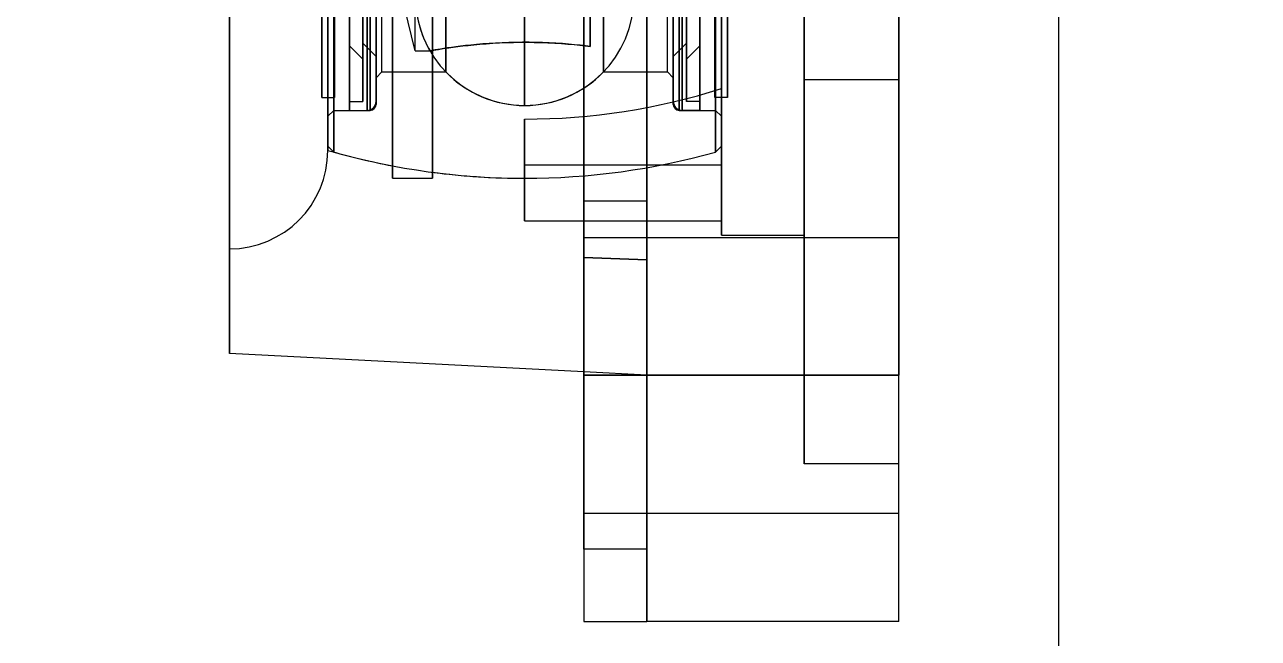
# Model space of a CAD drawing. Header units: millimetres. Extents: x 150937 to 394412, y 327166 to 584759.
# Drawn here: x 192716 to 192778.6, y 486795.5 to 486826.7 of the extents above; entities that cross this region are included whole.
import ezdxf

# ---------------------------------------------------------------- set-up
doc = ezdxf.new("R2010")
doc.units = ezdxf.units.MM
doc.layers.add('MAIN-1', color=7, linetype='Continuous')

# ---------------------------------------------------------------- blocks, each defined once
blk = doc.blocks.new('C-1 UP RIGHT')
blk.add_line((120.122, 0), (120.122, -321.6))
at = {"layer": 'MAIN-1'}
for p, q in [((99.202, -198), (99.202, -106)), ((99.202, -106), (99.202, -198)), ((112.002, -198), (112.002, -106)), ((112.002, -106), (112.002, -198)), ((78.002, -191.583), (78.002, -112.417)), ((78.002, -112.417), (78.002, -191.583)), ((83.002, -117.417), (83.002, -186.583)), ((83.002, -186.369), (83.002, -117.631)), ((93.002, -119.695), (93.002, -184.305)), ((93.002, -184.305), (93.002, -119.695)), ((85.452, -184.25), (85.452, -119.75)), ((85.452, -119.75), (85.452, -184.25)), ((85.452, -119.907), (85.452, -184.094)), ((85.452, -184.094), (85.452, -119.907)), ((100.552, -184.25), (100.552, -119.75)), ((100.552, -184.094), (100.552, -119.907)), ((100.552, -119.907), (100.552, -184.094)), ((103.002, -120.557), (103.002, -183.443)), ((103.002, -183.443), (103.002, -120.557)), ((78.002, -152), (78.002, -196.889)), ((78.002, -196.889), (78.002, -152)), ((82.702, -152), (82.702, -183.899)), ((82.702, -183.899), (82.702, -152)), ((83.002, -152), (83.002, -186.369)), ((83.002, -186.369), (83.002, -152)), ((83.002, -184.85), (83.002, -152)), ((83.302, -186.669), (83.302, -152)), ((83.302, -152), (83.302, -186.669)), ((83.302, -184.55), (83.302, -152)), ((83.34, -152), (83.34, -183.899)), ((83.34, -183.899), (83.34, -152)), ((84.105, -152), (84.105, -184.55)), ((84.105, -184.55), (84.105, -152)), ((84.105, -181.272), (84.105, -152)), ((84.105, -184.094), (84.105, -152)), ((84.778, -181.946), (84.778, -152)), ((84.778, -152), (84.778, -184.094)), ((84.778, -184.094), (84.778, -152)), ((84.778, -152), (84.778, -181.137)), ((84.778, -181.137), (84.778, -152)), ((84.996, -152), (84.996, -184.55)), ((84.996, -184.55), (84.996, -152)), ((85.152, -184.55), (85.152, -152)), ((85.152, -152), (85.152, -184.55)), ((85.452, -182.9), (85.452, -152)), ((85.452, -181.811), (85.452, -152)), ((85.752, -182.6), (85.752, -152)), ((86.282, -188), (86.282, -152)), ((87.447, -181.528), (87.447, -152)), ((88.322, -188), (88.322, -152)), ((88.998, -152), (88.998, -182.6)), ((88.998, -182.6), (88.998, -152)), ((97.006, -182.6), (97.006, -152)), ((97.006, -152), (97.006, -182.6)), ((100.252, -182.6), (100.252, -152)), ((100.552, -182.9), (100.552, -152)), ((100.552, -152), (100.552, -184.25)), ((100.552, -152), (100.552, -181.811)), ((100.852, -184.55), (100.852, -152)), ((100.852, -152), (100.852, -184.55)), ((101.009, -184.55), (101.009, -152)), ((101.009, -152), (101.009, -184.55)), ((101.226, -152), (101.226, -181.137)), ((101.226, -181.137), (101.226, -152)), ((101.226, -152), (101.226, -184.094)), ((101.226, -184.094), (101.226, -152)), ((101.226, -152), (101.226, -181.946)), ((101.9, -152), (101.9, -184.55)), ((101.9, -184.55), (101.9, -152)), ((101.9, -152), (101.9, -184.094)), ((101.9, -152), (101.9, -181.272)), ((101.9, -181.272), (101.9, -152)), ((102.664, -152), (102.664, -183.899)), ((102.664, -183.899), (102.664, -152)), ((102.702, -186.669), (102.702, -152)), ((102.702, -152), (102.702, -186.669)), ((102.702, -184.55), (102.702, -152)), ((103.002, -152), (103.002, -190.88)), ((103.002, -190.88), (103.002, -152)), ((103.002, -152), (103.002, -186.369)), ((103.002, -186.369), (103.002, -152)), ((103.002, -184.85), (103.002, -152)), ((103.302, -152), (103.302, -183.899)), ((103.302, -183.899), (103.302, -152)), ((107.202, -190.88), (107.202, -152)), ((86.282, -154.392), (86.282, -187.367)), ((86.282, -154.392), (86.282, -188)), ((86.282, -187.367), (86.282, -154.392)), ((88.322, -154.392), (88.322, -187.695)), ((88.322, -154.392), (88.322, -188)), ((88.322, -187.695), (88.322, -154.392)), ((96.335, -155.638), (96.335, -181.303)), ((96.335, -181.303), (96.335, -155.638)), ((96.002, -174.341), (96.002, -192.019)), ((96.002, -189.161), (96.002, -174.341)), ((96.002, -192.019), (96.002, -174.341)), ((96.002, -174.341), (96.002, -189.161)), ((99.202, -189.161), (99.202, -174.464)), ((99.202, -174.464), (99.202, -189.161)), ((107.202, -178.5), (107.202, -183)), ((107.202, -183), (107.202, -178.5)), ((112.002, -183), (112.002, -178.5)), ((112.002, -183), (112.002, -178.5)), ((96.335, -181.303), (96.335, -178.75)), ((96.335, -178.75), (96.335, -181.303)), ((87.447, -181.528), (86.892, -179.305)), ((91.861, -181.119), (91.522, -181.136)), ((91.729, -181.125), (92.08, -181.111)), ((92.204, -181.107), (91.861, -181.119)), ((92.08, -181.111), (92.433, -181.101)), ((92.547, -181.099), (92.204, -181.107)), ((92.433, -181.101), (92.784, -181.096)), ((92.887, -181.095), (92.547, -181.099)), ((92.784, -181.096), (93.13, -181.095)), ((93.224, -181.096), (92.887, -181.095)), ((93.13, -181.095), (93.48, -181.099)), ((93.565, -181.101), (93.224, -181.096)), ((93.48, -181.099), (93.832, -181.108)), ((93.909, -181.11), (93.565, -181.101)), ((93.832, -181.108), (94.184, -181.121)), ((94.251, -181.124), (93.909, -181.11)), ((84.778, -181.946), (84.105, -181.272)), ((85.452, -181.811), (84.778, -181.137)), ((87.447, -181.528), (88.191, -181.528)), ((88.191, -181.527), (88.205, -181.525)), ((88.2, -181.526), (88.191, -181.527)), ((88.23, -181.52), (88.2, -181.526)), ((88.205, -181.525), (88.24, -181.519)), ((88.284, -181.511), (88.23, -181.52)), ((88.24, -181.519), (88.299, -181.508)), ((88.361, -181.497), (88.284, -181.511)), ((88.299, -181.508), (88.382, -181.494)), ((88.462, -181.48), (88.361, -181.497)), ((88.382, -181.494), (88.491, -181.475)), ((88.586, -181.46), (88.462, -181.48)), ((88.491, -181.475), (88.624, -181.453)), ((88.732, -181.436), (88.586, -181.46)), ((88.624, -181.453), (88.781, -181.428)), ((88.899, -181.41), (88.732, -181.436)), ((88.781, -181.428), (88.959, -181.4)), ((89.086, -181.382), (88.899, -181.41)), ((88.959, -181.4), (89.158, -181.371)), ((89.291, -181.352), (89.086, -181.382)), ((89.158, -181.371), (89.375, -181.341)), ((89.511, -181.323), (89.291, -181.352)), ((89.375, -181.341), (89.607, -181.31)), ((89.745, -181.293), (89.511, -181.323)), ((89.607, -181.31), (89.854, -181.28)), ((89.998, -181.264), (89.745, -181.293)), ((89.854, -181.28), (90.124, -181.25)), ((90.271, -181.234), (89.998, -181.264)), ((90.124, -181.25), (90.415, -181.22)), ((90.563, -181.206), (90.271, -181.234)), ((90.415, -181.22), (90.723, -181.192)), ((90.87, -181.18), (90.563, -181.206)), ((90.723, -181.192), (91.047, -181.166)), ((91.191, -181.156), (90.87, -181.18)), ((91.047, -181.166), (91.383, -181.144)), ((91.522, -181.136), (91.191, -181.156)), ((91.383, -181.144), (91.729, -181.125)), ((94.184, -181.121), (94.532, -181.139)), ((94.587, -181.142), (94.251, -181.124)), ((94.532, -181.139), (94.871, -181.16)), ((94.916, -181.163), (94.587, -181.142)), ((94.871, -181.16), (95.198, -181.185)), ((95.232, -181.188), (94.916, -181.163)), ((95.198, -181.185), (95.511, -181.213)), ((95.535, -181.215), (95.232, -181.188)), ((95.511, -181.213), (95.806, -181.242)), ((95.821, -181.243), (95.535, -181.215)), ((95.806, -181.242), (96.082, -181.272)), ((96.089, -181.273), (95.821, -181.243)), ((96.082, -181.272), (96.335, -181.303)), ((96.335, -181.303), (96.089, -181.273)), ((100.552, -181.811), (101.226, -181.137)), ((101.226, -181.946), (101.9, -181.272)), ((85.452, -182.9), (85.752, -182.6)), ((85.752, -182.6), (88.998, -182.6)), ((97.006, -182.6), (100.252, -182.6)), ((100.552, -182.9), (100.252, -182.6)), ((112.002, -183), (107.202, -183)), ((107.202, -183), (107.202, -198)), ((112.002, -183), (107.202, -183)), ((107.202, -198), (107.202, -183)), ((112.002, -183), (112.002, -198)), ((112.002, -198), (112.002, -183)), ((103.002, -183.443), (103.002, -187.339)), ((103.002, -187.339), (103.002, -183.443)), ((82.702, -183.899), (83.34, -183.899)), ((84.105, -184.094), (84.778, -184.094)), ((101.9, -184.094), (101.226, -184.094)), ((103.302, -183.899), (102.664, -183.899)), ((83.002, -184.85), (83.302, -184.55)), ((83.302, -184.55), (85.152, -184.55)), ((84.105, -184.55), (84.996, -184.55)), ((100.852, -184.55), (102.702, -184.55)), ((101.9, -184.55), (101.009, -184.55)), ((103.002, -184.85), (102.702, -184.55)), ((93.002, -184.995), (93.002, -188)), ((93.002, -188), (93.002, -184.995)), ((93.002, -187.339), (93.002, -184.995)), ((93.002, -184.995), (93.002, -187.339)), ((83.002, -186.583), (83.002, -186.369)), ((83.302, -186.669), (83.002, -186.369)), ((102.702, -186.669), (103.002, -186.369)), ((103.002, -187.339), (93.002, -187.339)), ((93.002, -187.339), (93.002, -190.16)), ((93.002, -190.16), (93.002, -187.339)), ((103.002, -187.339), (93.002, -187.339)), ((103.002, -190.16), (103.002, -187.339)), ((86.282, -188), (88.322, -188)), ((96.002, -189.161), (96.002, -210.5)), ((99.202, -189.161), (96.002, -189.161)), ((99.202, -189.161), (96.002, -189.161)), ((96.002, -189.161), (96.002, -210.5)), ((99.202, -198), (99.202, -189.161)), ((99.202, -189.161), (99.202, -198)), ((93.002, -190.16), (103.002, -190.16)), ((96.002, -191), (96.002, -198)), ((96.002, -191), (96.002, -198)), ((96.002, -191), (112.002, -191)), ((96.002, -191), (112.002, -191)), ((103.002, -190.88), (107.202, -190.88)), ((112.002, -198), (112.002, -191)), ((112.002, -198), (112.002, -191)), ((96.002, -192.019), (96.458, -192.036)), ((96.002, -192.019), (96.002, -206.839)), ((96.458, -192.036), (96.002, -192.019)), ((96.002, -206.839), (96.002, -192.019)), ((96.458, -192.036), (96.915, -192.054)), ((96.915, -192.054), (96.458, -192.036)), ((96.915, -192.054), (97.372, -192.071)), ((97.372, -192.071), (96.915, -192.054)), ((97.372, -192.071), (97.829, -192.089)), ((97.829, -192.089), (97.372, -192.071)), ((97.829, -192.089), (98.286, -192.107)), ((98.286, -192.107), (97.829, -192.089)), ((98.286, -192.107), (98.744, -192.124)), ((98.744, -192.124), (98.286, -192.107)), ((98.744, -192.124), (99.202, -192.142)), ((99.202, -192.142), (98.744, -192.124)), ((99.202, -192.142), (99.202, -206.839)), ((99.202, -192.142), (99.202, -198)), ((99.202, -206.839), (99.202, -192.142)), ((96.002, -197.832), (78.002, -196.889)), ((99.202, -198), (96.002, -197.832)), ((96.002, -198), (112.002, -198)), ((112.002, -198), (96.002, -198)), ((96.002, -198), (112.002, -198)), ((112.002, -198), (96.002, -198)), ((96.002, -198), (96.002, -205)), ((96.002, -198), (96.002, -205)), ((99.202, -210.5), (99.202, -198)), ((99.202, -198), (99.202, -210.5)), ((112.002, -198), (99.202, -198)), ((112.002, -198), (99.202, -198)), ((112.002, -198), (107.202, -198)), ((107.202, -198), (107.202, -202.5)), ((112.002, -198), (107.202, -198)), ((107.202, -202.5), (107.202, -198)), ((112.002, -210.5), (112.002, -198)), ((112.002, -210.5), (112.002, -198)), ((112.002, -202.5), (112.002, -198)), ((112.002, -202.5), (112.002, -198)), ((112.002, -205), (112.002, -198)), ((112.002, -205), (112.002, -198)), ((112.002, -202.5), (107.202, -202.5)), ((112.002, -202.5), (107.202, -202.5)), ((107.202, -202.5), (107.202, -202.5)), ((112.002, -202.5), (112.002, -202.5)), ((96.002, -205), (112.002, -205)), ((96.002, -205), (112.002, -205)), ((99.202, -206.839), (96.002, -206.839)), ((96.002, -206.839), (96.002, -210.5)), ((99.202, -206.839), (96.002, -206.839)), ((99.202, -206.839), (99.202, -210.5)), ((99.202, -210.5), (99.202, -206.839)), ((96.002, -210.5), (99.202, -210.5)), ((96.002, -210.5), (99.202, -210.5)), ((112.002, -210.5), (99.202, -210.5)), ((99.202, -210.5), (99.202, -210.5)), ((112.002, -210.5), (99.202, -210.5)), ((112.002, -210.5), (112.002, -210.5))]:
    blk.add_line(p, q, dxfattribs=at)
for centre, radius, start, end in [((93.002, -178.75), 5.555, 180, 359.99998), ((93.002, -178.75), 5.555, 180, 210.00001), ((93.002, -178.75), 5.555, 223.87356, 269.99998), ((93.002, -178.75), 5.555, 269.99998, 316.12641), ((93.002, -152), 32.995, 269.99998, 287.64273), ((93.002, -152), 32.995, 269.99998, 287.64273), ((84.996, -184.094), 0.456, 269.99998, 359.99998), ((85.152, -184.25), 0.3, 269.99998, 359.99998), ((101.009, -184.094), 0.456, 180, 269.99998), ((100.852, -184.25), 0.3, 180, 269.99998), ((78.002, -186.583), 5, 269.99998, 359.99998), ((93.002, -152), 36, 253.87237, 259.24167), ((93.002, -152), 36, 254.36878, 269.99998), ((93.002, -152), 36, 269.99998, 285.63119), ((93.002, -152), 36, 262.53039, 269.99998)]:
    blk.add_arc(centre, radius, start, end, dxfattribs=at)
blk = doc.blocks.new('arrow_C')
blk.add_circle((0, 0), 394.36)

msp = doc.modelspace()

# ---------------------------------------------------------------- block references
for name, p in [('arrow_C', (192765.354, 486906.858)), ('C-1 UP RIGHT', (192648.354, 487006.858))]:
    msp.add_blockref(name, p)

doc.saveas('drawing.dxf')
